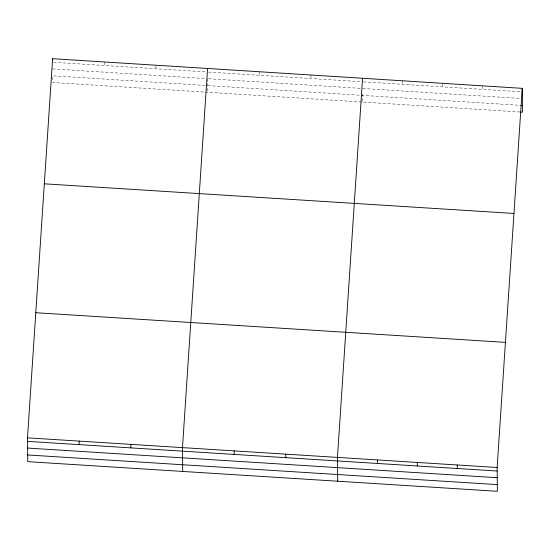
<?xml version="1.0" encoding="UTF-8"?>
<svg xmlns="http://www.w3.org/2000/svg" width="550" height="550" viewBox="0 0 550 550"><rect width="100%" height="100%" fill="white"/><g stroke="black" fill="none" stroke-linecap="round" stroke-linejoin="round"><path stroke-width="0.41" stroke-dasharray="2.75 2.06" d="M53.494 62.281L205.934 71.899M208.478 72.064L361.763 81.737M363.461 81.847L521.441 91.823M52.718 68.915L205.157 78.54M208.546 78.753L360.986 88.378M362.684 88.488L522.356 98.567M205.232 85.436L52.793 75.811L52.862 82.507L204.456 92.077M207.769 85.601L519.881 105.304M205.301 92.132L519.949 111.994M482.329 85.828L482.371 89.354M442.413 83.304L442.447 86.831M402.49 80.788L402.531 84.315M362.739 93.851L362.821 102.073M310.915 75.006L310.949 78.533M259.256 71.741L259.291 75.267M207.701 78.705L207.845 92.29M155.932 65.223L155.966 68.75M104.273 61.958L104.308 65.484"/><path stroke-width="0.82" d="M522.252 88.344L497.138 467.493L497.386 491.301L27.747 461.656L27.5 437.841L52.614 58.699L522.252 88.344L522.5 112.159L520.802 112.049M207.591 68.482L182.483 447.624L182.731 471.439M362.574 78.265L337.459 457.414L337.714 481.223M520.733 105.359L522.431 105.463M44.323 183.817L513.961 213.462M35.784 312.723L505.422 342.375M27.5 437.841L497.138 467.493M27.534 441.368L497.172 471.02M27.61 448.064L497.248 477.716M27.679 454.96L497.317 484.612M457.222 464.97L457.256 468.497M417.299 462.454L417.34 465.981M377.382 459.931L377.417 463.457M285.801 454.149L285.835 457.676M234.142 450.89L234.176 454.417M130.817 444.366L130.859 447.893M79.159 441.107L79.2 444.634M52.614 58.699L52.628 60.108"/></g></svg>
